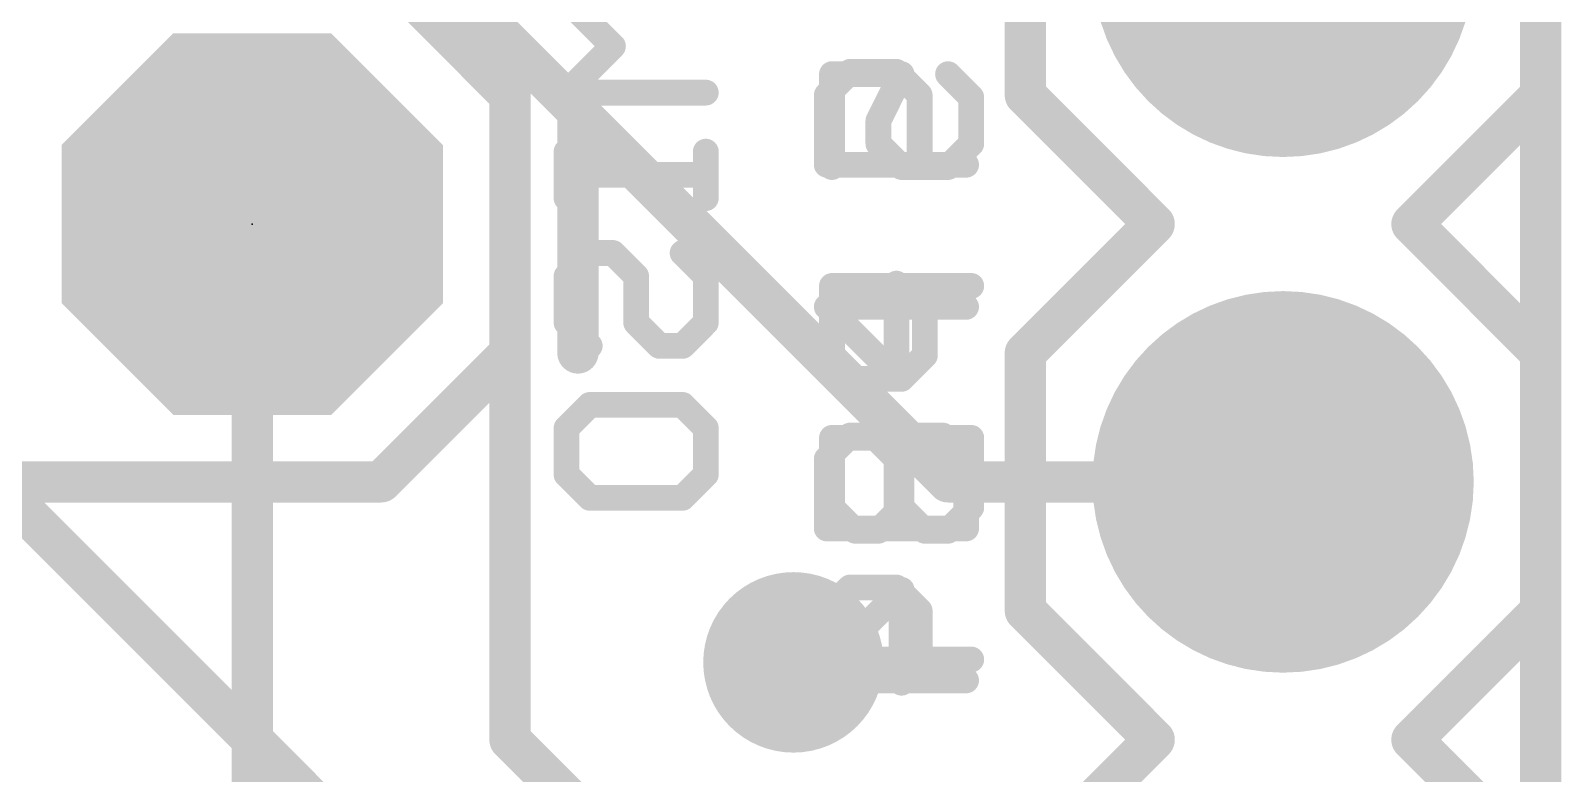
# Model space of a CAD drawing. Extents: x -0.9 to 39.5, y -0.1 to 25.5.
# Drawn here: x 31.93 to 39.47, y 7.45 to 11.11 of the extents above; entities that cross this region are included whole.
import ezdxf

# ---------------------------------------------------------------- set-up
doc = ezdxf.new("R2010")
doc.units = 0
for name, color, linetype in [('1', 12, 'CONTINUOUS'), ('16', 132, 'CONTINUOUS'), ('17', 110, 'CONTINUOUS'), ('18', 110, 'CONTINUOUS'), ('20', 53, 'CONTINUOUS'), ('21', 41, 'CONTINUOUS'), ('22', 40, 'CONTINUOUS'), ('23', 53, 'CONTINUOUS'), ('51', 53, 'CONTINUOUS')]:
    doc.layers.add(name, color=color, linetype=linetype)

# ---------------------------------------------------------------- blocks, each defined once
blk = doc.blocks.new('RECT')
blk.add_solid([(-0.5, -0.5), (0.5, -0.5), (-0.5, 0.5), (0.5, 0.5)])
blk = doc.blocks.new('OCTAGONP')
at = {"const_width": 0.5}
blk.add_lwpolyline([(-0.25, -0.1036), (-0.25, 0.1036), (-0.1036, 0.25), (0.1036, 0.25), (0.25, 0.1036), (0.25, -0.1036), (0.1036, -0.25), (-0.1036, -0.25), (-0.25, -0.1036), (-0.25, 0.1036)], dxfattribs=at)
blk = doc.blocks.new('ROUNDP')
at = {"const_width": 0.5}
blk.add_lwpolyline([(0, -0.25, 1), (0, 0.25, 1), (0, -0.25)], format="xyb", dxfattribs=at)
blk = doc.blocks.new('ROUNDV')
at = {"const_width": 0.5}
blk.add_lwpolyline([(0, -0.25, 1), (0, 0.25, 1), (0, -0.25)], format="xyb", dxfattribs=at)

msp = doc.modelspace()

# ---------------------------------------------------------------- linework, layer by layer
at = {"layer": '1', "const_width": 0.2032}
for points in [[(39.37, 0), (39.37, 25.4)], [(33.909, 11.43), (36.449, 8.89)], [(33.02, 5.08), (33.02, 10.16)], [(36.449, 8.89), (38.1, 8.89)]]:
    msp.add_lwpolyline(points, dxfattribs=at)
at = {"layer": '1', "const_width": 0.1016}
for points in [[(33.0708, 10.16, 1), (32.9692, 10.16)], [(36.449, 8.9408, 1), (36.449, 8.8392)], [(38.1, 8.8392, 1), (38.1, 8.9408)], [(36.4131, 8.8541, 1), (36.4849, 8.9259)]]:
    msp.add_lwpolyline(points, format="xyb", dxfattribs=at)
at = {"layer": '16', "const_width": 0.2032}
for points in [[(39.37, 25.4), (39.37, 0)], [(34.29, 10.922), (33.782, 11.43)], [(34.29, 7.62), (34.29, 10.922)], [(35.56, 5.08), (31.75, 8.89)], [(36.83, 5.08), (34.29, 7.62)]]:
    msp.add_lwpolyline(points, dxfattribs=at)
at = {"layer": '16', "const_width": 0.1016}
for points in [[(34.3408, 10.922, 1), (34.2392, 10.922)], [(34.2541, 10.8861, 1), (34.3259, 10.9579)], [(34.3259, 7.6559, 1), (34.2541, 7.5841)], [(34.2392, 7.62, 1), (34.3408, 7.62)]]:
    msp.add_lwpolyline(points, format="xyb", dxfattribs=at)
at = {"layer": '20', "const_width": 0.2032}
msp.add_lwpolyline([(39.37, 0), (39.37, 25.4)], dxfattribs=at)
at = {"layer": '21'}
for points, const_width in [([(34.29, 10.795), (33.655, 11.43)], 0.2032), ([(35.8515, 10.7953), (35.9659, 10.9097)], 0.127), ([(35.9659, 10.9097), (36.1947, 10.9097)], 0.127), ([(36.1947, 10.9097), (36.3091, 10.7953)], 0.127), ([(34.29, 9.525), (34.29, 10.795)], 0.2032), ([(34.625, 10.795), (34.625, 9.525)], 0.2032), ([(35.8515, 10.4521), (35.8515, 10.7953)], 0.127), ([(36.3091, 10.7953), (36.3091, 10.4521)], 0.127), ([(36.5379, 10.4521), (35.8515, 10.4521)], 0.127), ([(36.1947, 9.4089), (36.1947, 9.8665)], 0.127), ([(36.5379, 9.7521), (35.8515, 9.7521)], 0.127), ([(35.8515, 9.7521), (36.1947, 9.4089)], 0.127), ([(33.655, 8.89), (34.29, 9.525)], 0.2032), ([(35.8515, 9.0037), (35.9659, 9.1181)], 0.127), ([(35.9659, 9.1181), (36.0803, 9.1181)], 0.127), ([(36.0803, 9.1181), (36.1947, 9.0037)], 0.127), ([(36.1947, 9.0037), (36.3091, 9.1181)], 0.127), ([(36.3091, 9.1181), (36.4235, 9.1181)], 0.127), ([(36.4235, 9.1181), (36.5379, 9.0037)], 0.127), ([(35.8515, 8.6605), (35.8515, 9.0037)], 0.127), ([(36.1947, 8.6605), (36.1947, 9.0037)], 0.127), ([(36.5379, 9.0037), (36.5379, 8.6605)], 0.127), ([(33.655, 8.89), (29.845, 8.89)], 0.2032), ([(36.5379, 8.6605), (35.8515, 8.6605)], 0.127), ([(35.8515, 8.2553), (35.9659, 8.3697)], 0.127), ([(35.9659, 8.3697), (36.1947, 8.3697)], 0.127), ([(36.1947, 8.3697), (36.3091, 8.2553)], 0.127), ([(35.8515, 7.9121), (35.8515, 8.2553)], 0.127), ([(36.3091, 8.2553), (36.3091, 7.9121)], 0.127), ([(36.5379, 7.9121), (35.8515, 7.9121)], 0.127)]:
    msp.add_lwpolyline(points, dxfattribs=dict(at, const_width=const_width))
for points, const_width in [([(35.9659, 10.9414, 1), (35.9659, 10.8779)], 0.0635), ([(35.9884, 10.8872, 1), (35.9435, 10.9321)], 0.0635), ([(36.2172, 10.9321, 1), (36.1723, 10.8872)], 0.0635), ([(36.1947, 10.8779, 1), (36.1947, 10.9414)], 0.0635), ([(34.3408, 10.795, 1), (34.2392, 10.795)], 0.1016), ([(34.2541, 10.7591, 1), (34.3259, 10.8309)], 0.1016), ([(34.6758, 10.795, 1), (34.5742, 10.795)], 0.1016), ([(35.8833, 10.7953, 1), (35.8198, 10.7953)], 0.0635), ([(35.8291, 10.8177, 1), (35.874, 10.7728)], 0.0635), ([(36.3409, 10.7953, 1), (36.2774, 10.7953)], 0.0635), ([(36.2867, 10.7728, 1), (36.3316, 10.8177)], 0.0635), ([(35.8515, 10.4839, 1), (35.8515, 10.4203)], 0.0635), ([(36.5379, 10.4203, 1), (36.5379, 10.4839)], 0.0635), ([(35.8198, 10.4521, 1), (35.8833, 10.4521)], 0.0635), ([(36.2774, 10.4521, 1), (36.3409, 10.4521)], 0.0635), ([(36.2265, 9.8665, 1), (36.163, 9.8665)], 0.0635), ([(35.8515, 9.7839, 1), (35.8515, 9.7204)], 0.0635), ([(35.874, 9.7746, 1), (35.8291, 9.7297)], 0.0635), ([(36.5379, 9.7204, 1), (36.5379, 9.7839)], 0.0635), ([(34.3259, 9.4891, 1), (34.2541, 9.5609)], 0.1016), ([(34.2392, 9.525, 1), (34.3408, 9.525)], 0.1016), ([(34.5742, 9.525, 1), (34.6758, 9.525)], 0.1016), ([(36.163, 9.4089, 1), (36.2265, 9.4089)], 0.0635), ([(36.1723, 9.3865, 1), (36.2172, 9.4314)], 0.0635), ([(35.9659, 9.1499, 1), (35.9659, 9.0864)], 0.0635), ([(35.9884, 9.0957, 1), (35.9435, 9.1406)], 0.0635), ([(36.1028, 9.1406, 1), (36.0579, 9.0957)], 0.0635), ([(36.0803, 9.0864, 1), (36.0803, 9.1499)], 0.0635), ([(36.3091, 9.1499, 1), (36.3091, 9.0864)], 0.0635), ([(36.3316, 9.0957, 1), (36.2867, 9.1406)], 0.0635), ([(36.446, 9.1406, 1), (36.4011, 9.0957)], 0.0635), ([(36.4235, 9.0864, 1), (36.4235, 9.1499)], 0.0635), ([(35.8833, 9.0037, 1), (35.8198, 9.0037)], 0.0635), ([(35.8291, 9.0262, 1), (35.874, 8.9813)], 0.0635), ([(36.2265, 9.0037, 1), (36.163, 9.0037)], 0.0635), ([(36.1723, 9.0262, 1), (36.2172, 8.9813)], 0.0635), ([(36.1723, 8.9813, 1), (36.2172, 9.0262)], 0.0635), ([(36.5697, 9.0037, 1), (36.5061, 9.0037)], 0.0635), ([(36.5154, 8.9813, 1), (36.5604, 9.0262)], 0.0635), ([(33.655, 8.8392, 1), (33.655, 8.9408)], 0.1016), ([(33.6191, 8.9259, 1), (33.6909, 8.8541)], 0.1016), ([(35.8515, 8.6923, 1), (35.8515, 8.6288)], 0.0635), ([(35.8198, 8.6605, 1), (35.8833, 8.6605)], 0.0635), ([(36.163, 8.6605, 1), (36.2265, 8.6605)], 0.0635), ([(36.5061, 8.6605, 1), (36.5697, 8.6605)], 0.0635), ([(36.5379, 8.6288, 1), (36.5379, 8.6923)], 0.0635), ([(35.9659, 8.4014, 1), (35.9659, 8.3379)], 0.0635), ([(35.9884, 8.3472, 1), (35.9435, 8.3921)], 0.0635), ([(36.2172, 8.3921, 1), (36.1723, 8.3472)], 0.0635), ([(36.1947, 8.3379, 1), (36.1947, 8.4014)], 0.0635), ([(35.8833, 8.2553, 1), (35.8198, 8.2553)], 0.0635), ([(35.8291, 8.2777, 1), (35.874, 8.2328)], 0.0635), ([(36.3409, 8.2553, 1), (36.2774, 8.2553)], 0.0635), ([(36.2867, 8.2328, 1), (36.3316, 8.2777)], 0.0635), ([(35.8515, 7.9439, 1), (35.8515, 7.8804)], 0.0635), ([(35.8198, 7.9121, 1), (35.8833, 7.9121)], 0.0635), ([(36.2774, 7.9121, 1), (36.3409, 7.9121)], 0.0635), ([(36.5379, 7.8804, 1), (36.5379, 7.9439)], 0.0635)]:
    msp.add_lwpolyline(points, format="xyb", dxfattribs=dict(at, const_width=const_width))
at = {"layer": '22'}
for points, const_width in [([(36.83, 12.065), (36.83, 10.795)], 0.2032), ([(39.37, 10.795), (39.37, 12.065)], 0.2032), ([(34.5688, 11.2649), (34.7976, 11.0361)], 0.127), ([(34.7976, 11.0361), (34.5688, 10.8073)], 0.127), ([(35.8769, 10.4408), (35.8769, 10.8984)], 0.127), ([(35.8769, 10.8984), (36.2201, 10.8984)], 0.127), ([(36.2201, 10.8984), (36.1057, 10.6696)], 0.127), ([(36.5633, 10.784), (36.4489, 10.8984)], 0.127), ([(34.5688, 10.8073), (35.2552, 10.8073)], 0.127), ([(36.83, 10.795), (37.465, 10.16)], 0.2032), ([(38.735, 10.16), (39.37, 10.795)], 0.2032), ([(36.5633, 10.5552), (36.5633, 10.784)], 0.127), ([(36.1057, 10.6696), (36.1057, 10.5552)], 0.127), ([(34.5688, 10.5165), (34.5688, 10.2877)], 0.127), ([(35.2552, 10.5165), (35.2552, 10.2877)], 0.127), ([(36.1057, 10.5552), (36.2201, 10.4408)], 0.127), ([(36.4489, 10.4408), (36.5633, 10.5552)], 0.127), ([(36.2201, 10.4408), (36.4489, 10.4408)], 0.127), ([(35.2552, 10.4021), (34.5688, 10.4021)], 0.127), ([(37.465, 10.16), (36.83, 9.525)], 0.2032), ([(39.37, 9.525), (38.735, 10.16)], 0.2032), ([(34.5688, 9.9031), (34.6832, 10.0175)], 0.127), ([(34.6832, 10.0175), (34.7976, 10.0175)], 0.127), ([(34.7976, 10.0175), (34.912, 9.9031)], 0.127), ([(35.2552, 9.9031), (35.1408, 10.0175)], 0.127), ([(34.5688, 9.6744), (34.5688, 9.9031)], 0.127), ([(34.912, 9.9031), (34.912, 9.6744)], 0.127), ([(35.2552, 9.6744), (35.2552, 9.9031)], 0.127), ([(36.5633, 9.8552), (35.8769, 9.8552)], 0.127), ([(35.8769, 9.8552), (35.8769, 9.512)], 0.127), ([(36.3345, 9.512), (36.3345, 9.8552)], 0.127), ([(34.6832, 9.56), (34.5688, 9.6744)], 0.127), ([(34.912, 9.6744), (35.0264, 9.56)], 0.127), ([(35.1408, 9.56), (35.2552, 9.6744)], 0.127), ([(35.0264, 9.56), (35.1408, 9.56)], 0.127), ([(36.83, 9.525), (36.83, 8.255)], 0.2032), ([(39.37, 8.255), (39.37, 9.525)], 0.2032), ([(35.8769, 9.512), (35.9913, 9.3976)], 0.127), ([(36.2201, 9.3976), (36.3345, 9.512)], 0.127), ([(35.9913, 9.3976), (36.2201, 9.3976)], 0.127), ([(34.5688, 9.1547), (34.6832, 9.2691)], 0.127), ([(34.6832, 9.2691), (35.1408, 9.2691)], 0.127), ([(35.1408, 9.2691), (35.2552, 9.1547)], 0.127), ([(34.5688, 8.9259), (34.5688, 9.1547)], 0.127), ([(35.2552, 9.1547), (35.2552, 8.9259)], 0.127), ([(36.5633, 9.1068), (35.8769, 9.1068)], 0.127), ([(35.8769, 9.1068), (35.8769, 8.7636)], 0.127), ([(36.2201, 9.1068), (36.2201, 8.7636)], 0.127), ([(36.5633, 8.7636), (36.5633, 9.1068)], 0.127), ([(34.6832, 8.8115), (34.5688, 8.9259)], 0.127), ([(35.2552, 8.9259), (35.1408, 8.8115)], 0.127), ([(35.1408, 8.8115), (34.6832, 8.8115)], 0.127), ([(35.8769, 8.7636), (35.9913, 8.6492)], 0.127), ([(36.1057, 8.6492), (36.2201, 8.7636)], 0.127), ([(36.2201, 8.7636), (36.3345, 8.6492)], 0.127), ([(36.4489, 8.6492), (36.5633, 8.7636)], 0.127), ([(35.9913, 8.6492), (36.1057, 8.6492)], 0.127), ([(36.3345, 8.6492), (36.4489, 8.6492)], 0.127), ([(35.8769, 8.0152), (36.2201, 8.3584)], 0.127), ([(36.2201, 8.3584), (36.2201, 7.9008)], 0.127), ([(36.83, 8.255), (37.465, 7.62)], 0.2032), ([(38.735, 7.62), (39.37, 8.255)], 0.2032), ([(36.5633, 8.0152), (35.8769, 8.0152)], 0.127), ([(37.465, 7.62), (36.83, 6.985)], 0.2032), ([(39.37, 6.985), (38.735, 7.62)], 0.2032)]:
    msp.add_lwpolyline(points, dxfattribs=dict(at, const_width=const_width))
for points, const_width in [([(34.8201, 11.0137, 1), (34.7752, 11.0586)], 0.0635), ([(34.7752, 11.0137, 1), (34.8201, 11.0586)], 0.0635), ([(35.9087, 10.8984, 1), (35.8452, 10.8984)], 0.0635), ([(35.8769, 10.9301, 1), (35.8769, 10.8666)], 0.0635), ([(36.2485, 10.8842, 1), (36.1917, 10.9126)], 0.0635), ([(36.2201, 10.8666, 1), (36.2201, 10.9301)], 0.0635), ([(36.4714, 10.9208, 1), (36.4265, 10.8759)], 0.0635), ([(34.5688, 10.8391, 1), (34.5688, 10.7756)], 0.0635), ([(35.2552, 10.7756, 1), (35.2552, 10.8391)], 0.0635), ([(36.8659, 10.8309, 1), (36.7941, 10.7591)], 0.1016), ([(39.4059, 10.7591, 1), (39.3341, 10.8309)], 0.1016), ([(34.5464, 10.8298, 1), (34.5913, 10.7849)], 0.0635), ([(36.5951, 10.784, 1), (36.5316, 10.784)], 0.0635), ([(36.5408, 10.7615, 1), (36.5858, 10.8064)], 0.0635), ([(36.7792, 10.795, 1), (36.8808, 10.795)], 0.1016), ([(39.3192, 10.795, 1), (39.4208, 10.795)], 0.1016), ([(36.1375, 10.6696, 1), (36.074, 10.6696)], 0.0635), ([(36.0773, 10.6838, 1), (36.1341, 10.6554)], 0.0635), ([(34.6006, 10.5165, 1), (34.5371, 10.5165)], 0.0635), ([(35.287, 10.5165, 1), (35.2234, 10.5165)], 0.0635), ([(36.074, 10.5552, 1), (36.1375, 10.5552)], 0.0635), ([(36.1282, 10.5776, 1), (36.0833, 10.5327)], 0.0635), ([(36.5316, 10.5552, 1), (36.5951, 10.5552)], 0.0635), ([(36.5858, 10.5327, 1), (36.5408, 10.5776)], 0.0635), ([(36.2201, 10.4725, 1), (36.2201, 10.409)], 0.0635), ([(36.1977, 10.4183, 1), (36.2426, 10.4632)], 0.0635), ([(36.4265, 10.4632, 1), (36.4714, 10.4183)], 0.0635), ([(36.4489, 10.409, 1), (36.4489, 10.4725)], 0.0635), ([(34.5688, 10.4338, 1), (34.5688, 10.3703)], 0.0635), ([(35.2552, 10.3703, 1), (35.2552, 10.4338)], 0.0635), ([(35.8452, 10.4408, 1), (35.9087, 10.4408)], 0.0635), ([(34.5371, 10.2877, 1), (34.6006, 10.2877)], 0.0635), ([(35.2234, 10.2877, 1), (35.287, 10.2877)], 0.0635), ([(37.5009, 10.1241, 1), (37.4291, 10.1959)], 0.1016), ([(38.7709, 10.1959, 1), (38.6991, 10.1241)], 0.1016), ([(37.4291, 10.1241, 1), (37.5009, 10.1959)], 0.1016), ([(38.6991, 10.1959, 1), (38.7709, 10.1241)], 0.1016), ([(34.6832, 10.0493, 1), (34.6832, 9.9858)], 0.0635), ([(34.7057, 9.9951, 1), (34.6608, 10.04)], 0.0635), ([(34.8201, 10.04, 1), (34.7752, 9.9951)], 0.0635), ([(34.7976, 9.9858, 1), (34.7976, 10.0493)], 0.0635), ([(35.1633, 10.04, 1), (35.1184, 9.9951)], 0.0635), ([(34.6006, 9.9031, 1), (34.5371, 9.9031)], 0.0635), ([(34.9438, 9.9031, 1), (34.8803, 9.9031)], 0.0635), ([(35.287, 9.9031, 1), (35.2234, 9.9031)], 0.0635), ([(34.5464, 9.9256, 1), (34.5913, 9.8807)], 0.0635), ([(34.8896, 9.8807, 1), (34.9345, 9.9256)], 0.0635), ([(35.2327, 9.8807, 1), (35.2777, 9.9256)], 0.0635), ([(35.8769, 9.887, 1), (35.8769, 9.8234)], 0.0635), ([(35.9087, 9.8552, 1), (35.8452, 9.8552)], 0.0635), ([(36.3663, 9.8552, 1), (36.3028, 9.8552)], 0.0635), ([(36.5633, 9.8234, 1), (36.5633, 9.887)], 0.0635), ([(34.5913, 9.6968, 1), (34.5464, 9.6519)], 0.0635), ([(34.9345, 9.6968, 1), (34.8896, 9.6519)], 0.0635), ([(35.2777, 9.6519, 1), (35.2327, 9.6968)], 0.0635), ([(34.5371, 9.6744, 1), (34.6006, 9.6744)], 0.0635), ([(34.8803, 9.6744, 1), (34.9438, 9.6744)], 0.0635), ([(35.2234, 9.6744, 1), (35.287, 9.6744)], 0.0635), ([(34.6608, 9.5375, 1), (34.7057, 9.5824)], 0.0635), ([(35.0264, 9.5917, 1), (35.0264, 9.5282)], 0.0635), ([(35.004, 9.5375, 1), (35.0489, 9.5824)], 0.0635), ([(35.1184, 9.5824, 1), (35.1633, 9.5375)], 0.0635), ([(35.1408, 9.5282, 1), (35.1408, 9.5917)], 0.0635), ([(36.8808, 9.525, 1), (36.7792, 9.525)], 0.1016), ([(36.7941, 9.5609, 1), (36.8659, 9.4891)], 0.1016), ([(39.4208, 9.525, 1), (39.3192, 9.525)], 0.1016), ([(39.3341, 9.4891, 1), (39.4059, 9.5609)], 0.1016), ([(35.8452, 9.512, 1), (35.9087, 9.512)], 0.0635), ([(35.8994, 9.5345, 1), (35.8545, 9.4896)], 0.0635), ([(36.3028, 9.512, 1), (36.3663, 9.512)], 0.0635), ([(36.357, 9.4896, 1), (36.3121, 9.5345)], 0.0635), ([(35.9913, 9.4294, 1), (35.9913, 9.3659)], 0.0635), ([(35.9689, 9.3752, 1), (36.0138, 9.4201)], 0.0635), ([(36.1977, 9.4201, 1), (36.2426, 9.3752)], 0.0635), ([(36.2201, 9.3659, 1), (36.2201, 9.4294)], 0.0635), ([(34.6832, 9.3009, 1), (34.6832, 9.2374)], 0.0635), ([(34.7057, 9.2467, 1), (34.6608, 9.2916)], 0.0635), ([(35.1633, 9.2916, 1), (35.1184, 9.2467)], 0.0635), ([(35.1408, 9.2374, 1), (35.1408, 9.3009)], 0.0635), ([(34.6006, 9.1547, 1), (34.5371, 9.1547)], 0.0635), ([(34.5464, 9.1772, 1), (34.5913, 9.1323)], 0.0635), ([(35.287, 9.1547, 1), (35.2234, 9.1547)], 0.0635), ([(35.2327, 9.1323, 1), (35.2777, 9.1772)], 0.0635), ([(35.8769, 9.1385, 1), (35.8769, 9.075)], 0.0635), ([(35.9087, 9.1068, 1), (35.8452, 9.1068)], 0.0635), ([(36.2519, 9.1068, 1), (36.1884, 9.1068)], 0.0635), ([(36.5951, 9.1068, 1), (36.5316, 9.1068)], 0.0635), ([(36.5633, 9.075, 1), (36.5633, 9.1385)], 0.0635), ([(34.5913, 8.9484, 1), (34.5464, 8.9035)], 0.0635), ([(35.2777, 8.9035, 1), (35.2327, 8.9484)], 0.0635), ([(34.5371, 8.9259, 1), (34.6006, 8.9259)], 0.0635), ([(35.2234, 8.9259, 1), (35.287, 8.9259)], 0.0635), ([(34.6832, 8.8433, 1), (34.6832, 8.7798)], 0.0635), ([(34.6608, 8.7891, 1), (34.7057, 8.834)], 0.0635), ([(35.1184, 8.834, 1), (35.1633, 8.7891)], 0.0635), ([(35.1408, 8.7798, 1), (35.1408, 8.8433)], 0.0635), ([(35.8994, 8.786, 1), (35.8545, 8.7411)], 0.0635), ([(36.2426, 8.786, 1), (36.1977, 8.7411)], 0.0635), ([(36.2426, 8.7411, 1), (36.1977, 8.786)], 0.0635), ([(36.5858, 8.7411, 1), (36.5408, 8.786)], 0.0635), ([(35.8452, 8.7636, 1), (35.9087, 8.7636)], 0.0635), ([(36.1884, 8.7636, 1), (36.2519, 8.7636)], 0.0635), ([(36.5316, 8.7636, 1), (36.5951, 8.7636)], 0.0635), ([(35.9913, 8.6809, 1), (35.9913, 8.6174)], 0.0635), ([(35.9689, 8.6267, 1), (36.0138, 8.6716)], 0.0635), ([(36.0833, 8.6716, 1), (36.1282, 8.6267)], 0.0635), ([(36.1057, 8.6174, 1), (36.1057, 8.6809)], 0.0635), ([(36.3345, 8.6809, 1), (36.3345, 8.6174)], 0.0635), ([(36.3121, 8.6267, 1), (36.357, 8.6716)], 0.0635), ([(36.4265, 8.6716, 1), (36.4714, 8.6267)], 0.0635), ([(36.4489, 8.6174, 1), (36.4489, 8.6809)], 0.0635), ([(36.2519, 8.3584, 1), (36.1884, 8.3584)], 0.0635), ([(36.2426, 8.3359, 1), (36.1977, 8.3808)], 0.0635), ([(36.8659, 8.2909, 1), (36.7941, 8.2191)], 0.1016), ([(36.7792, 8.255, 1), (36.8808, 8.255)], 0.1016), ([(39.3192, 8.255, 1), (39.4208, 8.255)], 0.1016), ([(39.4059, 8.2191, 1), (39.3341, 8.2909)], 0.1016), ([(35.8769, 8.0469, 1), (35.8769, 7.9834)], 0.0635), ([(36.5633, 7.9834, 1), (36.5633, 8.0469)], 0.0635), ([(35.8545, 8.0376, 1), (35.8994, 7.9927)], 0.0635), ([(36.1884, 7.9008, 1), (36.2519, 7.9008)], 0.0635), ([(37.5009, 7.5841, 1), (37.4291, 7.6559)], 0.1016), ([(37.4291, 7.5841, 1), (37.5009, 7.6559)], 0.1016), ([(38.7709, 7.6559, 1), (38.6991, 7.5841)], 0.1016), ([(38.6991, 7.6559, 1), (38.7709, 7.5841)], 0.1016)]:
    msp.add_lwpolyline(points, format="xyb", dxfattribs=dict(at, const_width=const_width))
at = {"layer": '23'}
msp.add_point((33.02, 10.16), dxfattribs=at)

# ---------------------------------------------------------------- block references
at = {"layer": '17', "xscale": 1.8796, "yscale": 1.8796}
for p in [(38.1, 11.43), (38.1, 11.43), (38.1, 8.89), (38.1, 8.89)]:
    msp.add_blockref('ROUNDP', p, dxfattribs=at)
at = {"layer": '17', "xscale": 1.8796, "yscale": 1.8796, "rotation": 90}
msp.add_blockref('OCTAGONP', (33.02, 10.16), dxfattribs=at)
msp.add_blockref('OCTAGONP', (33.02, 10.16), dxfattribs=at)
at = {"layer": '18', "xscale": 0.889, "yscale": 0.889}
msp.add_blockref('ROUNDV', (35.687, 8.001), dxfattribs=at)
msp.add_blockref('ROUNDV', (35.687, 8.001), dxfattribs=at)
at = {"layer": '51', "xscale": 0.508, "yscale": 0.508, "rotation": 90}
msp.add_blockref('RECT', (33.02, 10.16), dxfattribs=at)

doc.saveas('drawing.dxf')
